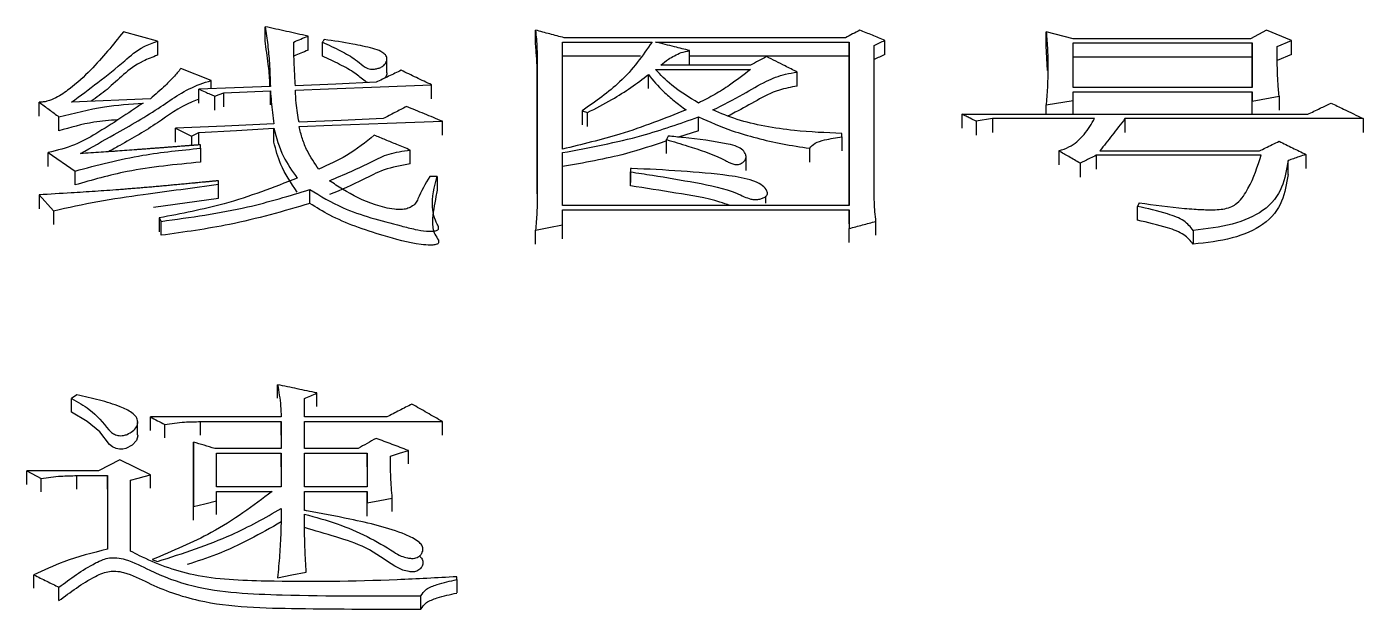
# Model space of a CAD drawing. Header units: millimetres. Extents: x 2251 to 4395, y 932 to 2449.
# Drawn here: x 2740.96 to 2749.03, y 2275.57 to 2279.08 of the extents above; entities that cross this region are included whole.
import ezdxf

# ---------------------------------------------------------------- set-up
doc = ezdxf.new("R2010")
doc.units = ezdxf.units.MM

msp = doc.modelspace()

# ---------------------------------------------------------------- linework, layer by layer
at = {"color": 7, "linetype": 'Continuous', "lineweight": 25}
for p, q in [((2741.7511, 2278.9959), (2741.546, 2279.0524)), ((2742.4006, 2278.9979), (2742.4006, 2279.0831)), ((2744.034, 2278.9774), (2744.034, 2279.0626)), ((2747.1169, 2278.9671), (2747.1169, 2279.0523)), ((2747.2792, 2279.0111), (2747.1169, 2279.0523)), ((2748.4475, 2279.0625), (2748.3501, 2279.0111)), ((2748.5989, 2279.0008), (2748.4475, 2279.0625)), ((2741.7511, 2278.9959), (2741.7511, 2278.9109)), ((2742.6602, 2278.9415), (2742.6602, 2279.0267)), ((2742.7467, 2278.9055), (2742.7467, 2278.9906)), ((2744.1963, 2278.9906), (2744.7372, 2278.9906)), ((2744.1963, 2278.3443), (2744.1963, 2278.9906)), ((2745.9054, 2279.0163), (2744.2071, 2279.0163)), ((2744.7588, 2278.9906), (2745.927, 2278.9906)), ((2745.927, 2278.9906), (2745.927, 2278.0043)), ((2745.927, 2278.9055), (2745.927, 2278.9906)), ((2746.0785, 2278.1003), (2746.0785, 2278.97)), ((2746.1434, 2278.9158), (2746.1434, 2279.0009)), ((2747.1244, 2278.8185), (2747.1169, 2278.9671)), ((2748.3501, 2279.0111), (2747.2792, 2279.0111)), ((2747.2792, 2278.9854), (2748.3609, 2278.9854)), ((2747.2792, 2278.7163), (2747.2792, 2278.9854)), ((2748.3609, 2278.9854), (2748.3609, 2278.7163)), ((2748.3609, 2278.9003), (2748.3609, 2278.9854)), ((2748.5124, 2278.9648), (2748.5989, 2279.0008)), ((2748.5989, 2278.9158), (2748.5989, 2279.0008)), ((2743.1365, 2278.8091), (2743.1365, 2278.8945)), ((2744.6682, 2278.9055), (2744.1963, 2278.9056)), ((2745.927, 2278.9055), (2744.9643, 2278.9055)), ((2745.927, 2278.0043), (2745.927, 2278.9055)), ((2748.3609, 2278.9003), (2747.2792, 2278.9004)), ((2748.3609, 2278.7163), (2748.3609, 2278.9003)), ((2748.5989, 2278.9158), (2748.5124, 2278.8798)), ((2742.0756, 2278.7581), (2741.8922, 2278.8306)), ((2744.0448, 2278.8668), (2744.0448, 2278.0738)), ((2744.0448, 2278.7819), (2744.0448, 2278.8668)), ((2744.7588, 2278.8254), (2745.3321, 2278.8254)), ((2745.3321, 2278.8512), (2744.7912, 2278.8513)), ((2745.6136, 2278.7248), (2745.6136, 2278.8097)), ((2742.0756, 2278.7087), (2742.0756, 2278.7581)), ((2743.4066, 2278.6473), (2743.4066, 2278.732)), ((2744.0448, 2278.0736), (2744.0448, 2278.7819)), ((2744.7155, 2278.7095), (2744.7155, 2278.7943)), ((2741.7083, 2278.6487), (2741.2325, 2278.6278)), ((2742.0004, 2278.6213), (2742.0004, 2278.706)), ((2742.0977, 2278.5797), (2742.0977, 2278.6643)), ((2742.1518, 2278.6005), (2742.1518, 2278.6851)), ((2742.433, 2278.6109), (2742.4331, 2278.6956)), ((2748.3609, 2278.7163), (2747.2792, 2278.7163)), ((2747.2792, 2278.6903), (2748.3609, 2278.6902)), ((2747.2792, 2278.6381), (2747.2792, 2278.6903)), ((2748.3609, 2278.6902), (2748.3609, 2278.6329)), ((2748.3609, 2278.6056), (2748.3609, 2278.6902)), ((2748.3609, 2278.6329), (2748.5232, 2278.6642)), ((2748.5232, 2278.6642), (2748.5232, 2278.5796)), ((2741.0376, 2278.5432), (2741.0376, 2278.6278)), ((2744.3152, 2278.5755), (2744.3477, 2278.565)), ((2744.3152, 2278.5755), (2744.3152, 2278.491)), ((2744.3477, 2278.4805), (2744.3477, 2278.565)), ((2747.1169, 2278.612), (2747.2792, 2278.6381)), ((2747.1169, 2278.5545), (2747.1169, 2278.612)), ((2747.2792, 2278.5545), (2747.2792, 2278.6381)), ((2748.3609, 2278.5545), (2748.3609, 2278.6329)), ((2741.1567, 2278.4544), (2741.1567, 2278.5389)), ((2743.4715, 2278.4282), (2743.4715, 2278.5126)), ((2745.0183, 2278.4545), (2745.0183, 2278.5389)), ((2746.6085, 2278.5545), (2748.6963, 2278.5545)), ((2746.6085, 2278.5545), (2746.6085, 2278.4701)), ((2746.7924, 2278.5283), (2746.6951, 2278.5126)), ((2746.6951, 2278.5126), (2746.6951, 2278.4282)), ((2747.409, 2278.5283), (2746.7924, 2278.5283)), ((2746.7924, 2278.5283), (2746.7924, 2278.4439)), ((2749.0316, 2278.5283), (2747.5929, 2278.5283)), ((2747.5929, 2278.5283), (2747.5929, 2278.4439)), ((2749.0316, 2278.5283), (2749.0316, 2278.4439)), ((2741.8597, 2278.3863), (2741.8597, 2278.4707)), ((2741.9571, 2278.4234), (2742.0004, 2278.4444)), ((2741.9571, 2278.4234), (2741.9571, 2278.3664)), ((2742.0004, 2278.3698), (2742.0004, 2278.4444)), ((2742.4547, 2278.3863), (2742.4547, 2278.4707)), ((2744.8345, 2278.4233), (2744.8237, 2278.4023)), ((2745.0183, 2278.4544), (2744.898, 2278.4168)), ((2745.8838, 2278.418), (2745.8838, 2278.4391)), ((2745.8838, 2278.418), (2745.8838, 2278.3338)), ((2741.0917, 2278.3232), (2741.254, 2278.2121)), ((2742.0112, 2278.3496), (2742.0112, 2278.3707)), ((2742.0112, 2278.3496), (2742.0112, 2278.2654)), ((2743.2769, 2278.2548), (2743.2769, 2278.339)), ((2744.1963, 2278.0044), (2744.1963, 2278.3232)), ((2745.6891, 2278.2654), (2745.6891, 2278.3496)), ((2747.1926, 2278.3337), (2747.1926, 2278.2495)), ((2747.4415, 2278.3337), (2748.4042, 2278.3337)), ((2745.3053, 2278.2161), (2745.3053, 2278.3006)), ((2747.3225, 2278.2597), (2747.3225, 2278.1756)), ((2748.415, 2278.3072), (2747.4198, 2278.3073)), ((2747.4198, 2278.3073), (2747.4198, 2278.2232)), ((2748.5773, 2278.1914), (2748.5773, 2278.2755)), ((2748.6855, 2278.3125), (2748.6855, 2278.2284)), ((2741.254, 2278.128), (2741.254, 2278.212)), ((2743.4391, 2278.1802), (2743.3959, 2278.1802)), ((2743.4391, 2278.1802), (2743.4391, 2278.0963)), ((2744.6073, 2278.2279), (2744.6073, 2278.1439)), ((2744.6073, 2278.2279), (2744.6073, 2278.2068)), ((2744.6073, 2278.1228), (2744.6073, 2278.2069)), ((2742.1194, 2278.1324), (2742.1194, 2278.1536)), ((2742.1194, 2278.0485), (2742.1194, 2278.1325)), ((2742.671, 2278.0165), (2742.671, 2278.1005)), ((2745.4248, 2278.1023), (2745.4248, 2278.1034)), ((2741.0376, 2278.0685), (2741.0376, 2277.9847)), ((2741.0376, 2278.0685), (2741.1238, 2277.9727)), ((2741.7273, 2277.9951), (2742.1193, 2278.0485)), ((2745.927, 2278.0043), (2744.1963, 2278.0044)), ((2745.4247, 2278.0191), (2745.4247, 2278.0608)), ((2747.6795, 2278.0203), (2747.6686, 2277.999)), ((2747.6686, 2277.9152), (2747.6686, 2277.999)), ((2741.1238, 2277.9727), (2741.1238, 2277.8891)), ((2741.7624, 2277.9295), (2741.7732, 2277.9081)), ((2741.7624, 2277.9295), (2741.7624, 2277.8458)), ((2744.1963, 2277.9776), (2745.927, 2277.9776)), ((2744.1963, 2277.8865), (2744.1963, 2277.9776)), ((2745.927, 2277.894), (2745.927, 2277.9776)), ((2745.927, 2277.9776), (2745.9271, 2277.865)), ((2741.7732, 2277.8245), (2741.7732, 2277.9081)), ((2744.034, 2277.7709), (2744.034, 2277.8543)), ((2744.1963, 2277.803), (2744.1963, 2277.8865)), ((2745.927, 2277.7816), (2745.9271, 2277.865)), ((2746.0893, 2277.8244), (2746.0893, 2277.908)), ((2748.004, 2277.8542), (2748.004, 2277.7706)), ((2742.4763, 2276.8404), (2742.4763, 2276.9225)), ((2742.7143, 2276.7905), (2742.7143, 2276.8725)), ((2741.2648, 2276.8614), (2741.2323, 2276.8391)), ((2741.2323, 2276.7569), (2741.2323, 2276.8391)), ((2742.6386, 2276.7276), (2742.6386, 2276.8391)), ((2741.6317, 2276.7008), (2741.6317, 2276.7068)), ((2742.498, 2276.7276), (2741.7083, 2276.7276)), ((2741.7083, 2276.6458), (2741.7083, 2276.7276)), ((2743.1362, 2276.7276), (2742.6386, 2276.7276)), ((2741.6317, 2276.6246), (2741.6317, 2276.6947)), ((2741.7949, 2276.6012), (2741.7949, 2276.6829)), ((2742.0112, 2276.6997), (2742.498, 2276.6997)), ((2742.0112, 2276.6176), (2742.0112, 2276.6997)), ((2742.498, 2276.6997), (2742.498, 2276.5371)), ((2742.498, 2276.6179), (2742.498, 2276.6997)), ((2742.6386, 2276.6997), (2743.4715, 2276.6997)), ((2742.6386, 2276.5371), (2742.6386, 2276.6997)), ((2743.4715, 2276.6179), (2743.4715, 2276.6997)), ((2741.9679, 2276.5764), (2741.9679, 2276.1866)), ((2741.9679, 2276.4948), (2741.9679, 2276.5764)), ((2741.5244, 2276.4696), (2741.3946, 2276.4019)), ((2741.7083, 2276.3793), (2741.5244, 2276.4696)), ((2741.9679, 2276.1052), (2741.9679, 2276.4945)), ((2742.498, 2276.5371), (2742.0977, 2276.5371)), ((2742.1086, 2276.509), (2742.498, 2276.509)), ((2742.1086, 2276.3058), (2742.1086, 2276.509)), ((2742.498, 2276.509), (2742.498, 2276.3058)), ((2742.498, 2276.4275), (2742.498, 2276.509)), ((2742.9631, 2276.5371), (2742.6386, 2276.5371)), ((2742.6386, 2276.509), (2743.0172, 2276.509)), ((2742.6386, 2276.3058), (2742.6386, 2276.509)), ((2743.0172, 2276.509), (2743.0172, 2276.3058)), ((2743.0172, 2276.4275), (2743.0172, 2276.509)), ((2743.266, 2276.4443), (2743.266, 2276.5258)), ((2740.9619, 2276.4019), (2741.0485, 2276.3567)), ((2741.3946, 2276.4019), (2740.9619, 2276.4019)), ((2741.7083, 2276.298), (2741.7083, 2276.3793)), ((2741.0485, 2276.2755), (2741.0485, 2276.3567)), ((2741.2648, 2276.3737), (2741.4487, 2276.3737)), ((2741.2648, 2276.2924), (2741.2648, 2276.3737)), ((2741.4487, 2276.3737), (2741.4487, 2275.9298)), ((2741.4487, 2276.2924), (2741.4487, 2276.3737)), ((2741.5893, 2275.9183), (2741.5893, 2276.3454)), ((2742.498, 2276.3058), (2742.1086, 2276.3058)), ((2743.0172, 2276.3058), (2742.6386, 2276.3058)), ((2741.4487, 2276.292), (2741.4487, 2275.9298)), ((2742.1086, 2276.2775), (2742.4437, 2276.2775)), ((2742.1086, 2276.2207), (2742.1086, 2276.2775)), ((2742.1086, 2276.1397), (2742.1086, 2276.2207)), ((2742.6386, 2276.2774), (2743.0172, 2276.2774)), ((2742.6386, 2276.1639), (2742.6386, 2276.2774)), ((2743.0172, 2276.2774), (2743.0172, 2276.2094)), ((2743.0172, 2276.1963), (2743.0172, 2276.2774)), ((2743.1687, 2276.1567), (2743.1687, 2276.2377)), ((2741.9679, 2276.1056), (2741.9679, 2276.1866)), ((2743.0172, 2276.1283), (2743.0172, 2276.2094)), ((2743.338, 2275.9637), (2743.338, 2275.9658)), ((2743.338, 2275.8847), (2743.338, 2275.8939)), ((2741.0052, 2275.6944), (2741.0052, 2275.7748)), ((2743.5581, 2275.746), (2743.5581, 2275.7632)), ((2743.5581, 2275.746), (2743.5581, 2275.6656)), ((2743.3418, 2275.5671), (2743.3418, 2275.6479))]:
    msp.add_line(p, q, dxfattribs=at)
at = {"color": 7, "linetype": 'Continuous', "lineweight": 25, "flags": 128}
for points in [[(2744.9643, 2278.8541), (2744.9643, 2278.8966), (2744.9643, 2278.9391)], [(2742.4331, 2278.7216), (2742.2167, 2278.7138), (2742.0004, 2278.706)], [(2743.0713, 2278.7476), (2742.8279, 2278.7372), (2742.5845, 2278.7268)], [(2742.5845, 2278.7008), (2742.784, 2278.7083), (2743.0953, 2278.7202), (2743.4066, 2278.732)], [(2742.0977, 2278.6643), (2742.1248, 2278.6747), (2742.1518, 2278.6851)], [(2742.1518, 2278.6851), (2742.2924, 2278.6904), (2742.4331, 2278.6956)], [(2742.4547, 2278.4969), (2742.1572, 2278.4838), (2741.8597, 2278.4707)], [(2743.1145, 2278.5284), (2742.8603, 2278.5179), (2742.6061, 2278.5074)], [(2742.6061, 2278.4812), (2742.8057, 2278.4884), (2743.1386, 2278.5005), (2743.4715, 2278.5126)], [(2742.0004, 2278.4444), (2742.2275, 2278.4575), (2742.4547, 2278.4707)], [(2744.8237, 2278.318), (2744.8237, 2278.3527), (2744.8237, 2278.3775), (2744.8237, 2278.4023)], [(2741.0917, 2278.2391), (2741.0917, 2278.2603), (2741.0917, 2278.2815), (2741.0917, 2278.3232)], [(2744.034, 2277.8543), (2744.1152, 2277.8704), (2744.1963, 2277.8865)], [(2741.6293, 2276.624), (2741.6326, 2276.6138), (2741.6247, 2276.5855), (2741.5987, 2276.5584), (2741.5594, 2276.5376), (2741.5416, 2276.5335), (2741.5222, 2276.5333), (2741.5022, 2276.5375), (2741.4788, 2276.5481), (2741.4619, 2276.5625), (2741.4036, 2276.6374), (2741.3263, 2276.6999), (2741.2323, 2276.7569), (2741.2323, 2276.7569)], [(2743.1578, 2276.4921), (2743.2119, 2276.509), (2743.266, 2276.5258)], [(2740.9619, 2276.3206), (2740.9619, 2276.3406), (2740.9619, 2276.3611), (2740.9619, 2276.4019)], [(2741.5893, 2276.3454), (2741.6342, 2276.3582), (2741.6712, 2276.3688), (2741.7083, 2276.3793)], [(2741.9679, 2276.1866), (2742.0382, 2276.2037), (2742.1086, 2276.2207)], [(2743.0172, 2276.2094), (2743.0929, 2276.2236), (2743.1687, 2276.2377)], [(2741.7191, 2275.8668), (2741.7353, 2275.861), (2741.7515, 2275.8553)], [(2742.4764, 2275.7575), (2742.5629, 2275.7748), (2742.6494, 2275.792)], [(2741.1567, 2275.6191), (2741.1567, 2275.6395), (2741.1567, 2275.6599), (2741.1567, 2275.6999)]]:
    msp.add_lwpolyline(points, dxfattribs=at)
at = {"color": 7, "linetype": 'Continuous', "lineweight": 25}
for points, knots in [([(2741.546, 2279.0524), (2741.4833, 2278.9748), (2741.3876, 2278.8564), (2741.2455, 2278.7234), (2741.1542, 2278.6606), (2741.0977, 2278.6356), (2741.0619, 2278.6283), (2741.0458, 2278.628), (2741.0376, 2278.6278)], [0, 0, 0, 0, 0.493284, 0.752435, 0.883694, 0.950802, 0.974829, 1, 1, 1, 1]), ([(2742.4006, 2279.0831), (2742.4064, 2279.0467), (2742.418, 2278.974), (2742.4287, 2278.8535), (2742.4315, 2278.7691), (2742.4331, 2278.7216)], [0, 0, 0, 0, 0.304303, 0.608646, 1, 1, 1, 1]), ([(2742.6602, 2279.0267), (2742.6169, 2279.0361), (2742.5304, 2279.0549), (2742.4439, 2279.0737), (2742.4006, 2279.0831)], [0, 0, 0, 0, 0.5, 1, 1, 1, 1]), ([(2744.034, 2279.0626), (2744.0358, 2279.0443), (2744.0393, 2279.0077), (2744.0432, 2278.9425), (2744.0442, 2278.8954), (2744.0448, 2278.8668)], [0, 0, 0, 0, 0.281466, 0.562942, 1, 1, 1, 1]), ([(2744.2071, 2279.0163), (2744.1782, 2279.0241), (2744.1205, 2279.0395), (2744.0629, 2279.0549), (2744.034, 2279.0626)], [0, 0, 0, 0, 0.499999, 1, 1, 1, 1]), ([(2745.9919, 2279.0625), (2745.9775, 2279.0548), (2745.9487, 2279.0394), (2745.9198, 2279.024), (2745.9054, 2279.0163)], [0, 0, 0, 0, 0.499996, 1, 1, 1, 1]), ([(2746.1434, 2279.0009), (2746.1181, 2279.0112), (2746.0677, 2279.0317), (2746.0172, 2279.0523), (2745.9919, 2279.0625)], [0, 0, 0, 0, 0.499999, 1, 1, 1, 1]), ([(2747.1169, 2279.0523), (2747.12, 2279.0156), (2747.126, 2278.9422), (2747.1301, 2278.7957), (2747.1222, 2278.6852), (2747.1169, 2278.612)], [0, 0, 0, 0, 0.252085, 0.504198, 1, 1, 1, 1]), ([(2741.2325, 2278.6278), (2741.2857, 2278.6673), (2741.3967, 2278.7497), (2741.5394, 2278.8616), (2741.6395, 2278.9556), (2741.723, 2278.9858), (2741.7511, 2278.9959)], [0, 0, 0, 0, 0.31366, 0.654046, 0.883874, 1, 1, 1, 1]), ([(2742.4306, 2278.7215), (2742.4304, 2278.7302), (2742.4293, 2278.7758), (2742.4196, 2278.8682), (2742.4074, 2278.9513), (2742.4006, 2278.9979)], [0, 0, 0, 0, 0.093559, 0.490827, 1, 1, 1, 1]), ([(2742.5737, 2278.9907), (2742.5881, 2278.9967), (2742.6169, 2279.0087), (2742.6458, 2279.0207), (2742.6602, 2279.0267)], [0, 0, 0, 0, 0.4999992, 1, 1, 1, 1]), ([(2742.5845, 2278.7268), (2742.5831, 2278.7471), (2742.5794, 2278.8015), (2742.5752, 2278.8895), (2742.5742, 2278.9569), (2742.5737, 2278.9907)], [0, 0, 0, 0, 0.230465, 0.615194, 1, 1, 1, 1]), ([(2742.7467, 2278.9906), (2742.784, 2278.9733), (2742.8551, 2278.9402), (2742.9408, 2278.8927), (2742.9845, 2278.8533), (2743.0136, 2278.8323), (2743.0377, 2278.8264), (2743.058, 2278.8264), (2743.0795, 2278.8301), (2743.1015, 2278.8379), (2743.1221, 2278.8522), (2743.1354, 2278.8732), (2743.1391, 2278.8971), (2743.1246, 2278.9183), (2743.097, 2278.9374), (2743.0306, 2278.9584), (2742.9161, 2278.9831), (2742.8155, 2278.9977), (2742.7576, 2279.0061)], [0, 0, 0, 0, 0.140265, 0.267253, 0.34565, 0.385196, 0.401729, 0.418248, 0.440927, 0.464428, 0.491888, 0.53456, 0.581082, 0.616632, 0.65201, 0.706896, 0.831302, 1, 1, 1, 1]), ([(2742.7576, 2279.0061), (2742.7566, 2279.0048), (2742.7544, 2279.0015), (2742.7508, 2278.9964), (2742.7481, 2278.9925), (2742.7467, 2278.9906)], [0, 0, 0, 0, 0.25891, 0.629455, 1, 1, 1, 1]), ([(2744.0448, 2278.7819), (2744.0445, 2278.8003), (2744.0439, 2278.8372), (2744.0407, 2278.9024), (2744.0365, 2278.9491), (2744.034, 2278.9774)], [0, 0, 0, 0, 0.281816, 0.563643, 1, 1, 1, 1]), ([(2744.7372, 2278.9906), (2744.6801, 2278.9081), (2744.5773, 2278.7594), (2744.3959, 2278.6321), (2744.3152, 2278.5755)], [0, 0, 0, 0, 0.555128, 1, 1, 1, 1]), ([(2744.9643, 2278.9391), (2744.9339, 2278.9467), (2744.8845, 2278.9591), (2744.8159, 2278.9763), (2744.7778, 2278.9858), (2744.7588, 2278.9906)], [0, 0, 0, 0, 0.443636, 0.721817, 1, 1, 1, 1]), ([(2746.0785, 2278.97), (2746.0893, 2278.9751), (2746.1109, 2278.9854), (2746.1326, 2278.9957), (2746.1434, 2279.0009)], [0, 0, 0, 0, 0.499999, 1, 1, 1, 1]), ([(2748.5232, 2278.6642), (2748.523, 2278.6667), (2748.5225, 2278.6717), (2748.5219, 2278.6791), (2748.5212, 2278.6866), (2748.5206, 2278.6941), (2748.5199, 2278.7015), (2748.5193, 2278.709), (2748.5188, 2278.7152), (2748.5183, 2278.7214), (2748.5178, 2278.7277), (2748.5173, 2278.7351), (2748.5166, 2278.7451), (2748.516, 2278.755), (2748.5154, 2278.7649), (2748.515, 2278.7724), (2748.5145, 2278.7823), (2748.5141, 2278.7922), (2748.5137, 2278.8022), (2748.5135, 2278.8096), (2748.5132, 2278.8195), (2748.513, 2278.8295), (2748.5128, 2278.8394), (2748.5126, 2278.8493), (2748.5125, 2278.8592), (2748.5124, 2278.8691), (2748.5123, 2278.8765), (2748.5123, 2278.8839), (2748.5122, 2278.8913), (2748.5122, 2278.8975), (2748.5122, 2278.9025), (2748.5122, 2278.9074), (2748.5122, 2278.9123), (2748.5122, 2278.9173), (2748.5122, 2278.921), (2748.5122, 2278.9247), (2748.5122, 2278.9296), (2748.5122, 2278.9346), (2748.5123, 2278.9395), (2748.5123, 2278.9444), (2748.5123, 2278.9494), (2748.5123, 2278.9543), (2748.5123, 2278.959), (2748.5124, 2278.9625), (2748.5124, 2278.9648)], [0, 0, 0, 0, 0.024742, 0.049483, 0.074225, 0.098967, 0.123709, 0.14845, 0.173192, 0.185563, 0.210305, 0.235047, 0.259788, 0.309272, 0.334014, 0.358756, 0.383497, 0.432981, 0.457723, 0.482464, 0.507206, 0.55669, 0.581431, 0.606173, 0.655657, 0.680399, 0.70514, 0.729882, 0.754624, 0.779366, 0.791736, 0.804107, 0.828849, 0.84122, 0.853591, 0.865962, 0.878333, 0.903074, 0.915445, 0.927816, 0.952558, 0.964929, 0.9773, 1, 1, 1, 1]), ([(2741.7511, 2278.9109), (2741.721, 2278.8994), (2741.5854, 2278.8479), (2741.4937, 2278.7355), (2741.3842, 2278.6567), (2741.3513, 2278.633)], [0, 0, 0, 0, 0.166282, 0.749893, 1, 1, 1, 1]), ([(2742.6602, 2278.9415), (2742.6458, 2278.9355), (2742.6175, 2278.9238), (2742.5893, 2278.9121), (2742.5754, 2278.9063)], [0, 0, 0, 0, 0.5102864, 1, 1, 1, 1]), ([(2743.0233, 2278.7455), (2743.023, 2278.7456), (2743.0154, 2278.7473), (2742.9859, 2278.7664), (2742.9426, 2278.8075), (2742.8512, 2278.8571), (2742.7817, 2278.8893), (2742.7467, 2278.9056)], [0, 0, 0, 0, 0.002101, 0.06025, 0.324417, 0.659916, 1, 1, 1, 1]), ([(2744.7912, 2278.8513), (2744.8056, 2278.8636), (2744.8293, 2278.884), (2744.872, 2278.9086), (2744.9125, 2278.9284), (2744.9469, 2278.9355), (2744.9643, 2278.9391)], [0, 0, 0, 0, 0.333513, 0.552424, 0.773916, 1, 1, 1, 1]), ([(2745.4294, 2278.9029), (2745.4132, 2278.8943), (2745.3808, 2278.8771), (2745.3483, 2278.8599), (2745.3321, 2278.8512)], [0, 0, 0, 0, 0.499998, 1, 1, 1, 1]), ([(2745.6135, 2278.8097), (2745.5892, 2278.8221), (2745.5464, 2278.8438), (2745.485, 2278.8748), (2745.448, 2278.8936), (2745.4294, 2278.9029)], [0, 0, 0, 0, 0.3962, 0.6981, 1, 1, 1, 1]), ([(2746.1434, 2278.9158), (2746.1326, 2278.9107), (2746.1109, 2278.9004), (2746.0893, 2278.8901), (2746.0785, 2278.8849)], [0, 0, 0, 0, 0.499998, 1, 1, 1, 1]), ([(2741.8922, 2278.8306), (2741.878, 2278.8134), (2741.8496, 2278.779), (2741.7887, 2278.7181), (2741.7392, 2278.6754), (2741.7083, 2278.6487)], [0, 0, 0, 0, 0.273067, 0.546131, 1, 1, 1, 1]), ([(2743.2227, 2278.8202), (2743.1975, 2278.8081), (2743.147, 2278.7839), (2743.0965, 2278.7597), (2743.0713, 2278.7476)], [0, 0, 0, 0, 0.499998, 1, 1, 1, 1]), ([(2743.135, 2278.809), (2743.1358, 2278.8049), (2743.1379, 2278.7923), (2743.1288, 2278.7803), (2743.1226, 2278.7722)], [0, 0, 0, 0, 0.322685, 1, 1, 1, 1]), ([(2743.4066, 2278.732), (2743.376, 2278.7467), (2743.3147, 2278.7761), (2743.2534, 2278.8055), (2743.2227, 2278.8202)], [0, 0, 0, 0, 0.5, 1, 1, 1, 1]), ([(2745.0184, 2278.6225), (2744.9608, 2278.6576), (2744.8585, 2278.7198), (2744.7891, 2278.7933), (2744.7588, 2278.8254)], [0, 0, 0, 0, 0.563044, 1, 1, 1, 1]), ([(2745.3321, 2278.8254), (2745.2909, 2278.7933), (2745.2239, 2278.7411), (2745.118, 2278.6736), (2745.0517, 2278.6396), (2745.0184, 2278.6225)], [0, 0, 0, 0, 0.443463, 0.720804, 1, 1, 1, 1]), ([(2745.1049, 2278.5808), (2745.1672, 2278.6122), (2745.279, 2278.6685), (2745.409, 2278.7489), (2745.5216, 2278.7947), (2745.5898, 2278.8058), (2745.6134, 2278.8096)], [0, 0, 0, 0, 0.381447, 0.683524, 0.890528, 1, 1, 1, 1]), ([(2741.2864, 2278.318), (2741.3547, 2278.3561), (2741.521, 2278.4489), (2741.7612, 2278.5872), (2741.9301, 2278.7133), (2742.0531, 2278.7512), (2742.0756, 2278.7581)], [0, 0, 0, 0, 0.257956, 0.627877, 0.931924, 1, 1, 1, 1]), ([(2744.3477, 2278.565), (2744.3978, 2278.5906), (2744.4912, 2278.6383), (2744.612, 2278.7161), (2744.6809, 2278.7682), (2744.7155, 2278.7943)], [0, 0, 0, 0, 0.3660862, 0.682145, 1, 1, 1, 1]), ([(2744.7155, 2278.7943), (2744.744, 2278.7598), (2744.7891, 2278.705), (2744.8704, 2278.6351), (2744.9185, 2278.5989), (2744.9426, 2278.5807)], [0, 0, 0, 0, 0.459963, 0.729487, 1, 1, 1, 1]), ([(2745.6134, 2278.7248), (2745.5764, 2278.718), (2745.4824, 2278.7007), (2745.3684, 2278.6369), (2745.2714, 2278.5825), (2745.212, 2278.5519), (2745.1979, 2278.5446)], [0, 0, 0, 0, 0.214427, 0.543787, 0.891343, 1, 1, 1, 1]), ([(2742.0004, 2278.6449), (2741.9868, 2278.64), (2741.8861, 2278.6032), (2741.7517, 2278.4961), (2741.5796, 2278.3983), (2741.478, 2278.3413), (2741.4553, 2278.3286)], [0, 0, 0, 0, 0.06105, 0.454035, 0.878148, 1, 1, 1, 1]), ([(2742.0004, 2278.706), (2742.0133, 2278.7004), (2742.0361, 2278.6907), (2742.0685, 2278.6768), (2742.088, 2278.6685), (2742.0977, 2278.6643)], [0, 0, 0, 0, 0.400146, 0.700073, 1, 1, 1, 1]), ([(2742.4331, 2278.6956), (2742.4349, 2278.6744), (2742.4386, 2278.6308), (2742.4458, 2278.5646), (2742.4517, 2278.5195), (2742.4547, 2278.4969)], [0, 0, 0, 0, 0.320034, 0.659996, 1, 1, 1, 1]), ([(2742.6061, 2278.5074), (2742.6026, 2278.5264), (2742.5954, 2278.5643), (2742.587, 2278.6287), (2742.5854, 2278.6742), (2742.5845, 2278.7008)], [0, 0, 0, 0, 0.293913, 0.587864, 1, 1, 1, 1]), ([(2741.0376, 2278.6278), (2741.0575, 2278.613), (2741.0971, 2278.5834), (2741.1368, 2278.5537), (2741.1566, 2278.5389)], [0, 0, 0, 0, 0.500003, 1, 1, 1, 1]), ([(2741.665, 2278.6226), (2741.5721, 2278.5602), (2741.4423, 2278.473), (2741.2561, 2278.3655), (2741.1468, 2278.3374), (2741.0917, 2278.3232)], [0, 0, 0, 0, 0.555127, 0.77558, 1, 1, 1, 1]), ([(2741.1567, 2278.5389), (2741.2465, 2278.5618), (2741.4086, 2278.6031), (2741.586, 2278.6166), (2741.665, 2278.6226)], [0, 0, 0, 0, 0.55469, 1, 1, 1, 1]), ([(2743.2552, 2278.6016), (2743.2317, 2278.5894), (2743.1849, 2278.5651), (2743.138, 2278.5406), (2743.1145, 2278.5284)], [0, 0, 0, 0, 0.499998, 1, 1, 1, 1]), ([(2743.4715, 2278.5126), (2743.4355, 2278.5275), (2743.3633, 2278.5572), (2743.2912, 2278.5868), (2743.2552, 2278.6016)], [0, 0, 0, 0, 0.5, 1, 1, 1, 1]), ([(2744.9426, 2278.5807), (2744.8127, 2278.5292), (2744.5791, 2278.4365), (2744.3139, 2278.3727), (2744.1963, 2278.3443)], [0, 0, 0, 0, 0.5563759, 1, 1, 1, 1]), ([(2745.8838, 2278.4391), (2745.7875, 2278.443), (2745.6293, 2278.4493), (2745.417, 2278.4806), (2745.2474, 2278.5201), (2745.1521, 2278.5607), (2745.1049, 2278.5808)], [0, 0, 0, 0, 0.3443941, 0.5659658, 0.7849961, 1, 1, 1, 1]), ([(2748.6963, 2278.5545), (2748.7088, 2278.5605), (2748.7337, 2278.5726), (2748.7806, 2278.5953), (2748.815, 2278.6119), (2748.8369, 2278.6224)], [0, 0, 0, 0, 0.266245, 0.532491, 1, 1, 1, 1]), ([(2748.8369, 2278.6224), (2748.8619, 2278.6104), (2748.9068, 2278.5887), (2748.9717, 2278.5573), (2749.0116, 2278.5379), (2749.0316, 2278.5283)], [0, 0, 0, 0, 0.384573, 0.692287, 1, 1, 1, 1]), ([(2741.5087, 2278.5214), (2741.4611, 2278.5175), (2741.3364, 2278.5072), (2741.2254, 2278.4746), (2741.1567, 2278.4544)], [0, 0, 0, 0, 0.381272, 1, 1, 1, 1]), ([(2742.7251, 2278.2226), (2742.7001, 2278.2595), (2742.6592, 2278.3199), (2742.625, 2278.4071), (2742.6124, 2278.4565), (2742.6061, 2278.4812)], [0, 0, 0, 0, 0.438459, 0.718604, 1, 1, 1, 1]), ([(2744.1963, 2278.3232), (2744.3599, 2278.3539), (2744.6503, 2278.4085), (2744.9065, 2278.4992), (2745.0183, 2278.5389)], [0, 0, 0, 0, 0.563329, 1, 1, 1, 1]), ([(2745.0183, 2278.5389), (2745.0844, 2278.5097), (2745.1939, 2278.4614), (2745.3685, 2278.4104), (2745.5246, 2278.3743), (2745.6341, 2278.3578), (2745.6891, 2278.3496)], [0, 0, 0, 0, 0.334937, 0.554746, 0.776585, 1, 1, 1, 1]), ([(2746.6951, 2278.5126), (2746.6827, 2278.5186), (2746.6621, 2278.5286), (2746.6333, 2278.5425), (2746.6168, 2278.5505), (2746.6085, 2278.5545)], [0, 0, 0, 0, 0.42836, 0.71418, 1, 1, 1, 1]), ([(2747.1927, 2278.3337), (2747.2143, 2278.341), (2747.2571, 2278.3556), (2747.3076, 2278.3911), (2747.3469, 2278.4333), (2747.3815, 2278.4803), (2747.3999, 2278.5123), (2747.409, 2278.5283)], [0, 0, 0, 0, 0.176065, 0.348002, 0.566634, 0.783694, 1, 1, 1, 1]), ([(2747.5929, 2278.5283), (2747.5799, 2278.5117), (2747.554, 2278.4784), (2747.5035, 2278.4136), (2747.466, 2278.3653), (2747.4415, 2278.3337)], [0, 0, 0, 0, 0.257226, 0.514452, 1, 1, 1, 1]), ([(2741.8597, 2278.4707), (2741.876, 2278.4628), (2741.9084, 2278.447), (2741.9409, 2278.4313), (2741.9571, 2278.4234)], [0, 0, 0, 0, 0.499999, 1, 1, 1, 1]), ([(2742.4547, 2278.4707), (2742.4693, 2278.4132), (2742.4954, 2278.3103), (2742.5647, 2278.2127), (2742.5953, 2278.1696)], [0, 0, 0, 0, 0.558486, 1, 1, 1, 1]), ([(2743.0604, 2278.4286), (2743.008, 2278.386), (2742.9135, 2278.3092), (2742.7831, 2278.2493), (2742.7251, 2278.2226)], [0, 0, 0, 0, 0.554889, 1, 1, 1, 1]), ([(2743.2768, 2278.339), (2743.2502, 2278.3501), (2743.2007, 2278.3706), (2743.1286, 2278.4004), (2743.0831, 2278.4192), (2743.0604, 2278.4286)], [0, 0, 0, 0, 0.36988, 0.68494, 1, 1, 1, 1]), ([(2744.8237, 2278.4023), (2744.8669, 2278.3893), (2744.9824, 2278.3546), (2745.1081, 2278.3129), (2745.1843, 2278.2733), (2745.2081, 2278.2615), (2745.2269, 2278.2543), (2745.2435, 2278.2512), (2745.255, 2278.2511), (2745.267, 2278.2535), (2745.2813, 2278.2598), (2745.2964, 2278.2722), (2745.3066, 2278.2902), (2745.3046, 2278.3136), (2745.2882, 2278.3383), (2745.2514, 2278.362), (2745.1291, 2278.3912), (2744.9873, 2278.4079), (2744.865, 2278.4203), (2744.8345, 2278.4234)], [0, 0, 0, 0, 0.125302, 0.334347, 0.369116, 0.392006, 0.415961, 0.426676, 0.435655, 0.44463, 0.458341, 0.481396, 0.513091, 0.54477, 0.589295, 0.633614, 0.685428, 0.92175, 1, 1, 1, 1]), ([(2745.6891, 2278.3496), (2745.6987, 2278.3603), (2745.7185, 2278.3822), (2745.7916, 2278.4048), (2745.8486, 2278.413), (2745.8838, 2278.418)], [0, 0, 0, 0, 0.267237, 0.548075, 1, 1, 1, 1]), ([(2741.254, 2278.212), (2741.388, 2278.2477), (2741.6294, 2278.3119), (2741.8936, 2278.338), (2742.0112, 2278.3496)], [0, 0, 0, 0, 0.554954, 1, 1, 1, 1]), ([(2742.0112, 2278.3707), (2742.0088, 2278.3705), (2742.0041, 2278.3701), (2741.997, 2278.3696), (2741.9911, 2278.3691), (2741.9852, 2278.3686), (2741.9792, 2278.3682), (2741.9733, 2278.3677), (2741.9674, 2278.3672), (2741.9627, 2278.3668), (2741.9544, 2278.3662), (2741.9461, 2278.3655), (2741.9343, 2278.3646), (2741.9248, 2278.3638), (2741.913, 2278.3629), (2741.9035, 2278.3622), (2741.8917, 2278.3612), (2741.8799, 2278.3603), (2741.868, 2278.3594), (2741.8562, 2278.3584), (2741.8444, 2278.3575), (2741.8325, 2278.3566), (2741.8207, 2278.3557), (2741.8112, 2278.3549), (2741.7994, 2278.354), (2741.7899, 2278.3533), (2741.7781, 2278.3524), (2741.7663, 2278.3515), (2741.7544, 2278.3506), (2741.7426, 2278.3497), (2741.7331, 2278.3489), (2741.7213, 2278.3481), (2741.7094, 2278.3472), (2741.6976, 2278.3463), (2741.6857, 2278.3454), (2741.6763, 2278.3447), (2741.6644, 2278.3438), (2741.6478, 2278.3426), (2741.5957, 2278.3388), (2741.5436, 2278.3349), (2741.4962, 2278.3314), (2741.482, 2278.3304), (2741.4535, 2278.3284), (2741.3884, 2278.3241), (2741.3279, 2278.3204), (2741.2864, 2278.3179)], [0, 0, 0, 0, 0.009808, 0.019616, 0.029425, 0.034329, 0.044137, 0.053945, 0.058849, 0.068658, 0.073562, 0.093178, 0.102986, 0.122603, 0.132411, 0.152028, 0.161836, 0.181452, 0.201069, 0.210877, 0.230494, 0.25011, 0.259918, 0.279535, 0.289343, 0.308959, 0.318768, 0.338384, 0.358001, 0.367809, 0.387425, 0.397234, 0.41685, 0.436466, 0.446275, 0.465891, 0.475699, 0.495316, 0.534549, 0.691481, 0.711097, 0.730714, 0.75033, 0.828797, 1, 1, 1, 1]), ([(2742.5953, 2278.0856), (2742.5579, 2278.1406), (2742.4912, 2278.2387), (2742.4658, 2278.3413), (2742.4547, 2278.3863)], [0, 0, 0, 0, 0.561177, 1, 1, 1, 1]), ([(2742.79, 2278.1536), (2742.8772, 2278.191), (2742.9987, 2278.2431), (2743.1452, 2278.3203), (2743.2326, 2278.3327), (2743.2768, 2278.339)], [0, 0, 0, 0, 0.557182, 0.776269, 1, 1, 1, 1]), ([(2744.8237, 2278.3936), (2744.7428, 2278.3664), (2744.5467, 2278.3003), (2744.326, 2278.2617), (2744.1963, 2278.239)], [0, 0, 0, 0, 0.412223, 1, 1, 1, 1]), ([(2747.3225, 2278.2597), (2747.3109, 2278.2663), (2747.2878, 2278.2795), (2747.2445, 2278.3042), (2747.2128, 2278.3222), (2747.1927, 2278.3337)], [0, 0, 0, 0, 0.267463, 0.534927, 1, 1, 1, 1]), ([(2748.4042, 2278.3337), (2748.4167, 2278.3397), (2748.4428, 2278.3525), (2748.4824, 2278.3718), (2748.5096, 2278.385), (2748.5232, 2278.3917)], [0, 0, 0, 0, 0.314653, 0.657326, 1, 1, 1, 1]), ([(2748.5232, 2278.3917), (2748.5502, 2278.3785), (2748.6043, 2278.3521), (2748.6584, 2278.3257), (2748.6855, 2278.3125)], [0, 0, 0, 0, 0.499999, 1, 1, 1, 1]), ([(2742.0112, 2278.2654), (2741.8608, 2278.2513), (2741.5949, 2278.2265), (2741.3573, 2278.1578), (2741.254, 2278.128)], [0, 0, 0, 0, 0.565289, 1, 1, 1, 1]), ([(2743.2768, 2278.2548), (2743.2223, 2278.245), (2743.1139, 2278.2257), (2742.9724, 2278.1463), (2742.8592, 2278.0988), (2742.79, 2278.0697)], [0, 0, 0, 0, 0.282471, 0.561267, 1, 1, 1, 1]), ([(2747.4198, 2278.3073), (2747.4074, 2278.3012), (2747.3849, 2278.2902), (2747.3524, 2278.2743), (2747.3325, 2278.2645), (2747.3225, 2278.2597)], [0, 0, 0, 0, 0.384577, 0.692287, 1, 1, 1, 1]), ([(2747.6795, 2278.0203), (2747.7699, 2278.0077), (2747.8793, 2277.9925), (2748.0217, 2277.9812), (2748.1027, 2277.9772), (2748.1826, 2277.9792), (2748.2396, 2277.9963), (2748.2948, 2278.0363), (2748.3609, 2278.1413), (2748.393, 2278.2398), (2748.415, 2278.3072)], [0, 0, 0, 0, 0.237785, 0.287938, 0.366632, 0.446055, 0.486951, 0.527634, 0.676721, 1, 1, 1, 1]), ([(2748.5773, 2278.2755), (2748.5592, 2278.1654), (2748.5336, 2278.0103), (2748.2444, 2277.8807), (2748.0853, 2277.8632), (2748.004, 2277.8542)], [0, 0, 0, 0, 0.544628, 0.767125, 1, 1, 1, 1]), ([(2748.6855, 2278.3125), (2748.6714, 2278.3077), (2748.6463, 2278.2991), (2748.6103, 2278.2868), (2748.5883, 2278.2793), (2748.5773, 2278.2755)], [0, 0, 0, 0, 0.39043, 0.695215, 1, 1, 1, 1]), ([(2742.5953, 2278.1696), (2742.4522, 2278.1134), (2742.1947, 2278.0123), (2741.8954, 2277.955), (2741.7624, 2277.9295)], [0, 0, 0, 0, 0.555779, 1, 1, 1, 1]), ([(2742.671, 2278.1004), (2742.7346, 2278.0619), (2742.8891, 2277.9682), (2743.1289, 2277.9044), (2743.3, 2277.8612), (2743.3592, 2277.8495), (2743.3993, 2277.8481), (2743.42, 2277.8492), (2743.4353, 2277.8526), (2743.4437, 2277.8565), (2743.4486, 2277.8624), (2743.45, 2277.8744), (2743.425, 2277.9169), (2743.3988, 2278.0214), (2743.4232, 2278.1176), (2743.4391, 2278.1802)], [0, 0, 0, 0, 0.18643, 0.452553, 0.51374, 0.559549, 0.574941, 0.592678, 0.599953, 0.607307, 0.613653, 0.622621, 0.650043, 0.772099, 1, 1, 1, 1]), ([(2743.3961, 2278.1801), (2743.3695, 2278.1351), (2743.3381, 2278.0819), (2743.3127, 2278.0179), (2743.2886, 2277.9972), (2743.2571, 2277.9839), (2743.2209, 2277.9781), (2743.1539, 2277.9829), (2743.0229, 2278.0172), (2742.8977, 2278.0821), (2742.816, 2278.1364), (2742.79, 2278.1536)], [0, 0, 0, 0, 0.266852, 0.315952, 0.365722, 0.40082, 0.436128, 0.478331, 0.60435, 0.873952, 1, 1, 1, 1]), ([(2744.6074, 2278.2069), (2744.6515, 2278.2004), (2744.7839, 2278.1811), (2744.9992, 2278.143), (2745.1962, 2278.1052), (2745.2899, 2278.0581), (2745.3262, 2278.044), (2745.3584, 2278.0394), (2745.3828, 2278.0412), (2745.4049, 2278.047), (2745.4227, 2278.0565), (2745.4333, 2278.0687), (2745.4354, 2278.0843), (2745.425, 2278.106), (2745.3965, 2278.132), (2745.3237, 2278.1654), (2745.1565, 2278.1926), (2744.9108, 2278.2133), (2744.7111, 2278.2236), (2744.609, 2278.2278), (2744.6073, 2278.2279)], [0, 0, 0, 0, 0.07376, 0.221291, 0.369161, 0.400761, 0.427212, 0.440277, 0.453391, 0.466052, 0.479506, 0.492813, 0.505075, 0.525102, 0.558597, 0.593335, 0.676611, 0.83455, 0.997228, 1, 1, 1, 1]), ([(2748.5773, 2278.1914), (2748.5591, 2278.0814), (2748.5335, 2277.9264), (2748.2444, 2277.7971), (2748.0853, 2277.7796), (2748.004, 2277.7706)], [0, 0, 0, 0, 0.544404, 0.766963, 1, 1, 1, 1]), ([(2742.1194, 2278.1536), (2742.1164, 2278.1534), (2742.1104, 2278.1528), (2742.1015, 2278.1519), (2742.0925, 2278.151), (2742.0836, 2278.1502), (2742.0746, 2278.1493), (2742.0657, 2278.1484), (2742.0567, 2278.1476), (2742.0478, 2278.1467), (2742.0388, 2278.1458), (2742.0299, 2278.145), (2742.0179, 2278.1438), (2742.003, 2278.1424), (2741.9881, 2278.1409), (2741.9732, 2278.1395), (2741.9583, 2278.1381), (2741.9404, 2278.1364), (2741.9224, 2278.1347), (2741.9045, 2278.133), (2741.8866, 2278.1313), (2741.8687, 2278.1296), (2741.8448, 2278.1274), (2741.8149, 2278.1246), (2741.7851, 2278.1219), (2741.7611, 2278.1198), (2741.7432, 2278.1182), (2741.7253, 2278.1166), (2741.7073, 2278.115), (2741.6894, 2278.1135), (2741.6714, 2278.1119), (2741.6534, 2278.1104), (2741.6355, 2278.1089), (2741.6175, 2278.1074), (2741.5995, 2278.1059), (2741.5815, 2278.1045), (2741.5665, 2278.1033), (2741.5455, 2278.1017), (2741.4825, 2278.0968), (2741.3744, 2278.0892), (2741.214, 2278.0789), (2741.1017, 2278.0723), (2741.0376, 2278.0685)], [0, 0, 0, 0, 0.008314, 0.016628, 0.024942, 0.033256, 0.04157, 0.049884, 0.058198, 0.066512, 0.074827, 0.083141, 0.091455, 0.108083, 0.124711, 0.133025, 0.149653, 0.166281, 0.182909, 0.199537, 0.216166, 0.232794, 0.249422, 0.282678, 0.315934, 0.332562, 0.349191, 0.365819, 0.382447, 0.399075, 0.415703, 0.432331, 0.448959, 0.465587, 0.482216, 0.498844, 0.515472, 0.523786, 0.557042, 0.690072, 0.823098, 1, 1, 1, 1]), ([(2741.1238, 2277.9727), (2741.2124, 2277.9926), (2741.3888, 2278.0323), (2741.725, 2278.079), (2741.9682, 2278.1119), (2742.1193, 2278.1324)], [0, 0, 0, 0, 0.276136, 0.550092, 1, 1, 1, 1]), ([(2741.7732, 2277.9081), (2741.9504, 2277.9327), (2742.265, 2277.9764), (2742.5476, 2278.0627), (2742.671, 2278.1005)], [0, 0, 0, 0, 0.563398, 1, 1, 1, 1]), ([(2743.4391, 2278.0962), (2743.4369, 2278.0836), (2743.426, 2278.0209), (2743.4078, 2277.933), (2743.4144, 2277.8424), (2743.445, 2277.8038), (2743.4496, 2277.7856), (2743.4483, 2277.7785), (2743.444, 2277.7733), (2743.4364, 2277.7694), (2743.4217, 2277.7658), (2743.3894, 2277.7638), (2743.2795, 2277.7754), (2743.0697, 2277.8329), (2742.8362, 2277.9141), (2742.7104, 2277.9921), (2742.671, 2278.0165)], [0, 0, 0, 0, 0.0457855, 0.2289518, 0.3212203, 0.3670047, 0.3784, 0.3867044, 0.3924947, 0.3982997, 0.4069477, 0.4237008, 0.461575, 0.6250761, 0.8827095, 1, 1, 1, 1]), ([(2744.0448, 2278.0738), (2744.0446, 2278.055), (2744.0442, 2278.0176), (2744.0416, 2277.9445), (2744.037, 2277.89), (2744.034, 2277.8543)], [0, 0, 0, 0, 0.256617, 0.51324, 1, 1, 1, 1]), ([(2745.2077, 2278.0043), (2745.1877, 2278.0115), (2745.0884, 2278.0469), (2744.88, 2278.0796), (2744.6984, 2278.1084), (2744.6074, 2278.1228)], [0, 0, 0, 0, 0.111682, 0.554873, 1, 1, 1, 1]), ([(2746.0893, 2277.908), (2746.0872, 2277.927), (2746.0828, 2277.9652), (2746.0794, 2278.0294), (2746.0788, 2278.0744), (2746.0785, 2278.1003)], [0, 0, 0, 0, 0.297192, 0.594407, 1, 1, 1, 1]), ([(2742.671, 2278.0165), (2742.5121, 2277.9701), (2742.2265, 2277.8865), (2741.9125, 2277.8435), (2741.7732, 2277.8244)], [0, 0, 0, 0, 0.5564902, 1, 1, 1, 1]), ([(2748.004, 2277.8542), (2747.9883, 2277.8746), (2747.9563, 2277.9164), (2747.8289, 2277.9626), (2747.7297, 2277.9851), (2747.6686, 2277.999)], [0, 0, 0, 0, 0.267599, 0.548584, 1, 1, 1, 1]), ([(2748.004, 2277.7706), (2747.9883, 2277.791), (2747.9563, 2277.8327), (2747.8288, 2277.8788), (2747.7297, 2277.9013), (2747.6686, 2277.9152)], [0, 0, 0, 0, 0.267465, 0.548457, 1, 1, 1, 1]), ([(2745.9271, 2277.865), (2745.9541, 2277.8722), (2746.0082, 2277.8865), (2746.0623, 2277.9008), (2746.0893, 2277.908)], [0, 0, 0, 0, 0.499999, 1, 1, 1, 1]), ([(2742.4763, 2276.9225), (2742.48, 2276.9017), (2742.4877, 2276.859), (2742.4959, 2276.7941), (2742.4973, 2276.7498), (2742.498, 2276.7276)], [0, 0, 0, 0, 0.321619, 0.660532, 1, 1, 1, 1]), ([(2742.7143, 2276.8725), (2742.6747, 2276.8808), (2742.5953, 2276.8975), (2742.516, 2276.9142), (2742.4763, 2276.9225)], [0, 0, 0, 0, 0.499999, 1, 1, 1, 1]), ([(2742.6386, 2276.8391), (2742.6512, 2276.8447), (2742.6765, 2276.8558), (2742.7017, 2276.8669), (2742.7143, 2276.8725)], [0, 0, 0, 0, 0.500001, 1, 1, 1, 1]), ([(2741.2323, 2276.8391), (2741.2699, 2276.818), (2741.366, 2276.7641), (2741.4269, 2276.6872), (2741.4697, 2276.6353), (2741.489, 2276.6239), (2741.5077, 2276.617), (2741.5293, 2276.6142), (2741.5495, 2276.616), (2741.5753, 2276.6247), (2741.6034, 2276.642), (2741.6283, 2276.6678), (2741.6354, 2276.6986), (2741.6255, 2276.7287), (2741.5897, 2276.7612), (2741.5147, 2276.7967), (2741.4008, 2276.8311), (2741.3104, 2276.8513), (2741.2648, 2276.8614)], [0, 0, 0, 0, 0.132576, 0.339199, 0.368942, 0.383766, 0.408891, 0.423884, 0.438973, 0.459319, 0.498147, 0.542368, 0.587069, 0.63299, 0.675109, 0.75468, 0.876186, 1, 1, 1, 1]), ([(2743.2876, 2276.8057), (2743.2624, 2276.7927), (2743.2119, 2276.7667), (2743.1614, 2276.7406), (2743.1362, 2276.7276)], [0, 0, 0, 0, 0.499999, 1, 1, 1, 1]), ([(2743.4715, 2276.6997), (2743.4409, 2276.7174), (2743.3796, 2276.7527), (2743.3183, 2276.7881), (2743.2876, 2276.8057)], [0, 0, 0, 0, 0.5, 1, 1, 1, 1]), ([(2741.7083, 2276.7276), (2741.7227, 2276.7202), (2741.7516, 2276.7053), (2741.7804, 2276.6904), (2741.7949, 2276.6829)], [0, 0, 0, 0, 0.5, 1, 1, 1, 1]), ([(2741.7949, 2276.6829), (2741.8346, 2276.6885), (2741.9058, 2276.6984), (2741.9789, 2276.6993), (2742.0112, 2276.6997)], [0, 0, 0, 0, 0.558835, 1, 1, 1, 1]), ([(2743.0713, 2276.5988), (2743.0533, 2276.5886), (2743.0172, 2276.568), (2742.9812, 2276.5474), (2742.9631, 2276.5371)], [0, 0, 0, 0, 0.499998, 1, 1, 1, 1]), ([(2743.266, 2276.5258), (2743.2336, 2276.538), (2743.1687, 2276.5624), (2743.1037, 2276.5867), (2743.0713, 2276.5988)], [0, 0, 0, 0, 0.499999, 1, 1, 1, 1]), ([(2743.1687, 2276.2377), (2743.1652, 2276.2803), (2743.16, 2276.344), (2743.1584, 2276.4287), (2743.158, 2276.471), (2743.1578, 2276.4921)], [0, 0, 0, 0, 0.500395, 0.7501856, 1, 1, 1, 1]), ([(2741.0485, 2276.3567), (2741.0882, 2276.3623), (2741.1594, 2276.3724), (2741.2325, 2276.3733), (2741.2648, 2276.3737)], [0, 0, 0, 0, 0.558835, 1, 1, 1, 1]), ([(2742.4437, 2276.2775), (2742.3279, 2276.1908), (2742.119, 2276.0346), (2741.8424, 2275.9185), (2741.7191, 2275.8668)], [0, 0, 0, 0, 0.554384, 1, 1, 1, 1]), ([(2741.7515, 2275.8553), (2741.9056, 2275.9051), (2742.1787, 2275.9934), (2742.4011, 2276.1201), (2742.4979, 2276.1753)], [0, 0, 0, 0, 0.564488, 1, 1, 1, 1]), ([(2742.498, 2276.1753), (2742.4977, 2276.1277), (2742.4972, 2276.0347), (2742.4896, 2275.8953), (2742.4808, 2275.8034), (2742.4764, 2275.7575)], [0, 0, 0, 0, 0.34298, 0.671401, 1, 1, 1, 1]), ([(2742.6386, 2276.1411), (2742.7056, 2276.123), (2742.9088, 2276.0678), (2743.0912, 2275.9697), (2743.2165, 2275.889), (2743.2556, 2275.8773), (2743.2838, 2275.8737), (2743.3039, 2275.8747), (2743.3205, 2275.8793), (2743.3362, 2275.8891), (2743.3503, 2275.907), (2743.3568, 2275.9304), (2743.3489, 2275.9552), (2743.3164, 2275.9869), (2743.1799, 2276.0519), (2742.9434, 2276.1066), (2742.735, 2276.1468), (2742.6429, 2276.1631), (2742.6386, 2276.1639)], [0, 0, 0, 0, 0.124011, 0.376469, 0.411268, 0.435219, 0.449017, 0.459493, 0.468415, 0.479424, 0.497392, 0.52431, 0.5464, 0.568413, 0.629489, 0.83774, 0.992414, 1, 1, 1, 1]), ([(2742.6494, 2275.792), (2742.6467, 2275.8371), (2742.6418, 2275.9181), (2742.6393, 2276.0344), (2742.6388, 2276.1055), (2742.6386, 2276.1411)], [0, 0, 0, 0, 0.386127, 0.69305, 1, 1, 1, 1]), ([(2742.4979, 2276.0939), (2742.3738, 2276.0236), (2742.2006, 2275.9254), (2741.9907, 2275.8564), (2741.9312, 2275.8368)], [0, 0, 0, 0, 0.716484, 1, 1, 1, 1]), ([(2743.3367, 2275.8838), (2743.3396, 2275.8813), (2743.351, 2275.8716), (2743.3562, 2275.8515), (2743.3512, 2275.8286), (2743.3396, 2275.8115), (2743.3251, 2275.8006), (2743.3103, 2275.7949), (2743.2916, 2275.7925), (2743.2643, 2275.7944), (2743.2248, 2275.8047), (2743.1368, 2275.8543), (2743.0301, 2275.939), (2742.8284, 2276.0052), (2742.7022, 2276.0415), (2742.6386, 2276.0598)], [0, 0, 0, 0, 0.015185, 0.060615, 0.099745, 0.133707, 0.153579, 0.169775, 0.185969, 0.210125, 0.251312, 0.313585, 0.574604, 0.785876, 1, 1, 1, 1]), ([(2741.4487, 2275.9298), (2741.3588, 2275.907), (2741.1994, 2275.8665), (2741.0642, 2275.8026), (2741.0052, 2275.7748)], [0, 0, 0, 0, 0.564088, 1, 1, 1, 1]), ([(2743.5581, 2275.7632), (2743.4384, 2275.7566), (2743.0548, 2275.7355), (2742.5272, 2275.73), (2741.9778, 2275.7507), (2741.7197, 2275.8499), (2741.6069, 2275.9089), (2741.5891, 2275.9182)], [0, 0, 0, 0, 0.175959, 0.5638, 0.778025, 0.965046, 1, 1, 1, 1]), ([(2741.1567, 2275.6999), (2741.2254, 2275.7516), (2741.3059, 2275.8122), (2741.4176, 2275.8663), (2741.4619, 2275.8787), (2741.5103, 2275.8792), (2741.5991, 2275.8586), (2741.7324, 2275.7844), (2742.0282, 2275.6722), (2742.6064, 2275.6458), (2743.0643, 2275.6471), (2743.3418, 2275.6479)], [0, 0, 0, 0, 0.138481, 0.162101, 0.180201, 0.198515, 0.22064, 0.297298, 0.425038, 0.651637, 1, 1, 1, 1]), ([(2741.0052, 2275.7748), (2741.0181, 2275.7684), (2741.0439, 2275.7557), (2741.0943, 2275.7307), (2741.1319, 2275.7121), (2741.1567, 2275.6999)], [0, 0, 0, 0, 0.255269, 0.510539, 1, 1, 1, 1]), ([(2741.1567, 2275.6191), (2741.2253, 2275.6707), (2741.3057, 2275.7311), (2741.4173, 2275.7852), (2741.4596, 2275.797), (2741.504, 2275.7985), (2741.5901, 2275.7818), (2741.7347, 2275.7015), (2742.0654, 2275.5819), (2742.6498, 2275.5687), (2743.0955, 2275.5677), (2743.3418, 2275.5671)], [0, 0, 0, 0, 0.1382414, 0.1618895, 0.1801153, 0.1956973, 0.2161713, 0.2912034, 0.4400099, 0.6905646, 1, 1, 1, 1]), ([(2743.3418, 2275.6479), (2743.351, 2275.6621), (2743.3701, 2275.6914), (2743.4536, 2275.7227), (2743.5182, 2275.7371), (2743.5581, 2275.746)], [0, 0, 0, 0, 0.266463, 0.547608, 1, 1, 1, 1]), ([(2743.3418, 2275.5671), (2743.351, 2275.5814), (2743.3701, 2275.6107), (2743.4536, 2275.6419), (2743.5182, 2275.6563), (2743.5581, 2275.6651)], [0, 0, 0, 0, 0.26632, 0.547473, 1, 1, 1, 1])]:
    msp.add_open_spline(points, degree=3, knots=knots, dxfattribs=at)
msp.add_open_spline([(2742.0977, 2276.5371), (2742.0761, 2276.5437), (2742.0328, 2276.5568), (2741.9896, 2276.5699), (2741.9679, 2276.5764)], degree=3, dxfattribs=at)

doc.saveas('drawing.dxf')
